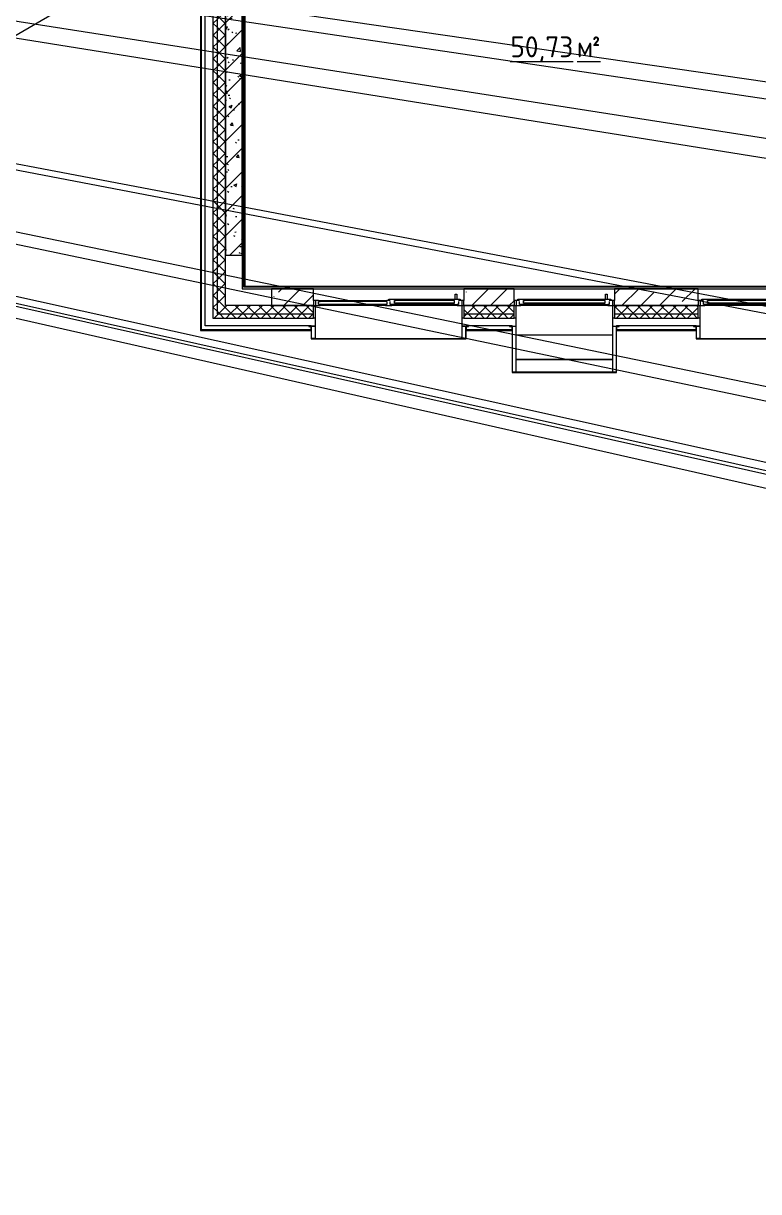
# Model space of a CAD drawing. Header units: millimetres. Extents: x -584918 to 2941280, y 3000189 to 4229862.
# Drawn here: x 162018 to 170807, y 4007252 to 4021214 of the extents above; entities that cross this region are included whole.
import ezdxf

# ---------------------------------------------------------------- set-up
doc = ezdxf.new("R2010")
doc.units = ezdxf.units.MM
for name, color, linetype, lineweight in [('_ Окна', 7, 'Continuous', 0), ('Марки помещений', 7, 'Continuous', 0), ('Обобщенные модели', 7, 'Continuous', 0), ('Ограждение', 7, 'Continuous', 0), ('Окна', 7, 'Continuous', 0), ('Стены внутренние', 7, 'Continuous', 0), ('Стены наружные', 7, 'Continuous', 0), ('Стены несущие', 7, 'Continuous', 0), ('Стены отделка', 7, 'Continuous', 0), ('Стены перегородки', 7, 'Continuous', 0), ('Стены штриховка', 7, 'Continuous', 0), ('экспертиза ДУ', 1, 'Continuous', 0)]:
    doc.layers.add(name, color=color, linetype=linetype, lineweight=lineweight)
doc.styles.add('GOST Common_2', font='', dxfattribs={"height": 500})
doc.styles.add('GOST Common_3', font='', dxfattribs={"width": 0.9, "height": 500})
doc.styles.get('GOST Common_2').set_extended_font_data('GOST Common')
doc.styles.get('GOST Common_3').set_extended_font_data('GOST Common')
pattern_1 = [(45, (188753.27, 4005092.9), (-235.7317, 235.7317), []), (45, (188910.42, 4005092.9), (-235.7317, 235.7317), [])]
pattern_2 = [(45, (188753.27, 4005092.92), (-70.71068, 70.71068), []), (135, (188753.27, 4005092.92), (-70.71068, -70.71068), [])]

# ---------------------------------------------------------------- blocks, each defined once
blk = doc.blocks.new('Окно_ПВХ_2Створки_1Фрамуга-верх - ОП_2100_h_х1750_2ст1фр-7979835-АР Этаж 03')
at = {"layer": '_ Окна'}
for p, q in [((-819, 100), (-900, 100)), ((-900, 100), (-900, 40)), ((-900, 40), (-837, 40)), ((-875, 40), (-875, 100)), ((-855, 26), (-855, 40)), ((-770, 26), (-855, 26)), ((-837, 54), (-837, 86)), ((-837, 86), (-819, 86)), ((-819, 86), (-819, 100)), ((-770, 86), (-819, 86)), ((-788, 72), (-788, 40)), ((-770, 72), (-788, 72)), ((-788, 72), (-69, 72)), ((-788, 40), (-770, 40)), ((-788, 40), (-69, 40)), ((-770, 86), (-770, 72)), ((-770, 40), (-770, 26)), ((-87, 86), (-87, 72)), ((-87, 86), (-38, 86)), ((-87, 72), (-69, 72)), ((-87, 40), (-87, 26)), ((-69, 40), (-87, 40)), ((-2, 26), (-87, 26)), ((-69, 72), (-69, 40)), ((38, 100), (-38, 100)), ((-38, 100), (-38, 86)), ((-38, 86), (-20, 86)), ((-20, 86), (-20, 54)), ((-20, 40), (20, 40)), ((-2, 40), (-2, 26)), ((20, 54), (20, 86)), ((20, 86), (38, 86)), ((20, 54), (837, 54)), ((20, 54), (38, 54)), ((38, 40), (20, 40)), ((38, 86), (38, 100)), ((38, 86), (819, 86)), ((38, 54), (38, 40)), ((819, 100), (819, 86)), ((900, 100), (819, 100)), ((819, 86), (837, 86)), ((819, 54), (819, 40)), ((837, 54), (819, 54)), ((837, 40), (819, 40)), ((837, 86), (837, 54)), ((837, 40), (900, 40)), ((875, 40), (875, 100)), ((900, 40), (900, 100))]:
    blk.add_line(p, q, dxfattribs=at)
at = {"layer": 'Окна'}
for p, q in [((-819, 100), (-38, 100)), ((-814, -34), (-814, 26)), ((-794, 26), (-794, -34)), ((-770, 86), (-87, 86)), ((-87, 26), (-770, 26)), ((38, 100), (819, 100)), ((819, 40), (38, 40)), ((-794, -34), (-814, -34))]:
    blk.add_line(p, q, dxfattribs=at)
blk = doc.blocks.new('Окно_ПВХ_1Створка_1Фрамуга-верх - ОП_2100_h_х950_1ст1фр-V71-АР Этаж 03')
at = {"layer": '_ Окна'}
for p, q in [((-419, 100), (-500, 100)), ((-500, 100), (-500, 40)), ((-500, 40), (-437, 40)), ((-475, 40), (-475, 100)), ((-455, 26), (-455, 40)), ((-370, 26), (-455, 26)), ((-437, 54), (-437, 86)), ((-437, 86), (-419, 86)), ((-419, 86), (-419, 100)), ((-370, 86), (-419, 86)), ((-388, 72), (-388, 40)), ((-370, 72), (-388, 72)), ((-388, 72), (388, 72)), ((-388, 40), (-370, 40)), ((-388, 40), (388, 40)), ((-370, 86), (-370, 72)), ((-370, 40), (-370, 26)), ((370, 86), (370, 72)), ((370, 86), (419, 86)), ((370, 72), (388, 72)), ((370, 40), (370, 26)), ((388, 40), (370, 40)), ((455, 26), (370, 26)), ((388, 72), (388, 40)), ((419, 100), (419, 86)), ((500, 100), (419, 100)), ((419, 86), (437, 86)), ((437, 86), (437, 54)), ((437, 40), (500, 40)), ((455, 40), (455, 26)), ((475, 40), (475, 100)), ((500, 40), (500, 100))]:
    blk.add_line(p, q, dxfattribs=at)
at = {"layer": 'Окна'}
for p, q in [((-419, 100), (419, 100)), ((-414, -34), (-414, 26)), ((-394, 26), (-394, -34)), ((-370, 86), (370, 86)), ((370, 26), (-370, 26)), ((-394, -34), (-414, -34))]:
    blk.add_line(p, q, dxfattribs=at)
blk = doc.blocks.new('Окно_ПВХ_1Створка_1Фрамуга-верх - ОП_2100_h_х1150_1ст1фр-7962691-АР Этаж 03')
at = {"layer": '_ Окна'}
for p, q in [((-519, 100), (-600, 100)), ((-600, 100), (-600, 40)), ((-600, 40), (-537, 40)), ((-575, 40), (-575, 100)), ((-555, 26), (-555, 40)), ((-470, 26), (-555, 26)), ((-537, 54), (-537, 86)), ((-537, 86), (-519, 86)), ((-519, 86), (-519, 100)), ((-470, 86), (-519, 86)), ((-488, 72), (-488, 40)), ((-470, 72), (-488, 72)), ((-488, 72), (488, 72)), ((-488, 40), (-470, 40)), ((-488, 40), (488, 40)), ((-470, 86), (-470, 72)), ((-470, 40), (-470, 26)), ((470, 86), (470, 72)), ((470, 86), (519, 86)), ((470, 72), (488, 72)), ((470, 40), (470, 26)), ((488, 40), (470, 40)), ((555, 26), (470, 26)), ((488, 72), (488, 40)), ((519, 100), (519, 86)), ((600, 100), (519, 100)), ((519, 86), (537, 86)), ((537, 86), (537, 54)), ((537, 40), (600, 40)), ((555, 40), (555, 26)), ((575, 40), (575, 100)), ((600, 40), (600, 100))]:
    blk.add_line(p, q, dxfattribs=at)
at = {"layer": 'Окна'}
for p, q in [((-519, 100), (519, 100)), ((-514, -34), (-514, 26)), ((-494, 26), (-494, -34)), ((-470, 86), (470, 86)), ((470, 26), (-470, 26)), ((-494, -34), (-514, -34))]:
    blk.add_line(p, q, dxfattribs=at)
blk = doc.blocks.new('Откос с зашивкой _верх_низ_ - Откос-7944809-АР Этаж 03')
at = {"layer": 'Обобщенные модели'}
for p, q in [((-480, 300), (-480, -100)), ((-475, -100), (-475, 300)), ((475, 300), (475, -100)), ((480, -100), (480, 300)), ((-520, 55), (-555, 55)), ((-555, 55), (-555, 50)), ((-555, 50), (-525, 50)), ((-525, 50), (-525, -100)), ((-520, -95), (-520, 55)), ((-520, 55), (-480, 55)), ((480, 55), (520, 55)), ((555, 55), (520, 55)), ((520, 55), (520, -95)), ((525, -100), (525, 50)), ((525, 50), (555, 50)), ((555, 50), (555, 55)), ((-525, -100), (-475, -100)), ((-475, -95), (-520, -95)), ((-480, -100), (-475, -100)), ((-475, -100), (-475, -95)), ((-475, -100), (475, -100)), ((475, -100), (-475, -100)), ((520, -95), (475, -95)), ((475, -95), (475, -100)), ((475, -100), (480, -100)), ((475, -100), (525, -100))]:
    blk.add_line(p, q, dxfattribs=at)
blk = doc.blocks.new('Откос с зашивкой _верх_низ_ - Откос-V72-АР Этаж 03')
at = {"layer": 'Обобщенные модели'}
for p, q in [((-880, 300), (-880, -100)), ((-875, -100), (-875, 300)), ((875, 300), (875, -100)), ((880, -100), (880, 300)), ((-920, 55), (-955, 55)), ((-955, 55), (-955, 50)), ((-955, 50), (-925, 50)), ((-925, 50), (-925, -100)), ((-920, -95), (-920, 55)), ((-920, 55), (-880, 55)), ((880, 55), (920, 55)), ((955, 55), (920, 55)), ((920, 55), (920, -95)), ((925, -100), (925, 50)), ((925, 50), (955, 50)), ((955, 50), (955, 55)), ((-925, -100), (-875, -100)), ((-875, -95), (-920, -95)), ((-880, -100), (-875, -100)), ((-875, -100), (-875, -95)), ((-875, -100), (875, -100)), ((875, -100), (-875, -100)), ((920, -95), (875, -95)), ((875, -95), (875, -100)), ((875, -100), (880, -100)), ((875, -100), (925, -100))]:
    blk.add_line(p, q, dxfattribs=at)
blk = doc.blocks.new('Откос с зашивкой _верх_низ_ - Откос-V77-АР Этаж 03')
at = {"layer": 'Обобщенные модели'}
for p, q in [((-580, 300), (-580, -500)), ((-575, -500), (-575, 300)), ((575, 300), (575, -500)), ((580, -500), (580, 300)), ((-620, 55), (-655, 55)), ((-655, 55), (-655, 50)), ((-655, 50), (-625, 50)), ((-625, 50), (-625, -500)), ((-620, -495), (-620, 55)), ((-620, 55), (-580, 55)), ((580, 55), (620, 55)), ((655, 55), (620, 55)), ((620, 55), (620, -495)), ((625, -500), (625, 50)), ((625, 50), (655, 50)), ((655, 50), (655, 55)), ((-575, -50), (575, -50)), ((-625, -500), (-575, -500)), ((-575, -495), (-620, -495)), ((-580, -500), (-575, -500)), ((-575, -500), (-575, -495)), ((575, -495), (-575, -495)), ((-575, -500), (575, -500)), ((575, -500), (-575, -500)), ((620, -495), (575, -495)), ((575, -495), (575, -500)), ((575, -500), (580, -500)), ((575, -500), (625, -500))]:
    blk.add_line(p, q, dxfattribs=at)
blk = doc.blocks.new('Ограждение 22 - Ограждение 1-7952167-АР Этаж 03')
at = {"layer": 'Ограждение'}
for p, q in [((-20844, 12109), (-19694, 12109)), ((-19694, 12099), (-20844, 12099))]:
    blk.add_line(p, q, dxfattribs=at)

msp = doc.modelspace()

# ---------------------------------------------------------------- hatches: boundary and pattern name
at = {"layer": 'Стены внутренние'}
h = msp.add_hatch(dxfattribs=at)
h.set_pattern_fill('FP_2', color=256, style=0, pattern_type=2)
h.set_pattern_definition([(45, (188753.27, 4005092.9), (-224.5064, 224.5064), []), (45, (188977.77, 4005092.9), (-224.5064, 224.5064), [396.875, -79.375, 3.353, -76.022])])
h.paths.add_polyline_path([(169104.165, 4017842.249), (170084.165, 4017842.249), (170084.165, 4018042.249), (169084.165, 4018042.249), (169084.165, 4017842.249)])
h.paths.add_polyline_path([(167864.165, 4017842.249), (167884.165, 4017842.249), (167884.165, 4018042.249), (167284.165, 4018042.249), (167284.165, 4017842.249), (167859.165, 4017842.249)])
h.paths.add_polyline_path([(171084.165, 4017842.249), (171734.165, 4017842.249), (171734.165, 4018042.249), (171084.165, 4018042.249), (171084.165, 4017856.249)])
h.paths.add_polyline_path([(165484.165, 4017842.249), (165484.165, 4018042.249), (164984.165, 4018042.249), (164984.165, 4017842.249), (165464.165, 4017842.249)])
at = {"layer": 'Стены наружные'}
h = msp.add_hatch(dxfattribs=at)
h.set_pattern_fill('FP_1', color=256, style=0, pattern_type=2)
h.set_pattern_definition(pattern_2)
h.paths.add_polyline_path([(164284.165, 4017692.249), (164334.165, 4017692.249), (164334.165, 4030992.249), (164284.165, 4030992.249), (164284.165, 4017842.249)])
h.paths.add_polyline_path([(164284.165, 4032192.249), (164334.165, 4032192.249), (164334.165, 4033392.249), (164284.165, 4033392.249), (164284.165, 4032705.35)])
h.paths.add_polyline_path([(164334.165, 4034592.249), (164334.165, 4035792.249), (164284.165, 4035792.249), (164284.165, 4034592.249)])
h.paths.add_polyline_path([(164284.165, 4036992.249), (164334.165, 4036992.249), (164334.165, 4037664.802), (164284.165, 4037540.727), (164284.165, 4037017.249)])
h = msp.add_hatch(dxfattribs=at)
h.set_pattern_fill('FP_1', color=256, style=0, pattern_type=2)
h.set_pattern_definition(pattern_2)
h.paths.add_polyline_path([(164334.165, 4017742.249), (164434.165, 4017742.249), (164434.165, 4030992.249), (164334.165, 4030992.249), (164334.165, 4018972.216)])
h.paths.add_polyline_path([(164434.165, 4032192.249), (164434.102, 4033392.249), (164334.165, 4033392.249), (164334.165, 4032192.249), (164434.102, 4032192.249)])
h.paths.add_polyline_path([(164334.165, 4034592.249), (164434.165, 4034592.249), (164434.102, 4035792.249), (164334.165, 4035792.249), (164334.165, 4034873.739)])
h.paths.add_polyline_path([(164434.165, 4036992.249), (164434.165, 4037779.18), (164334.165, 4037531.032), (164334.165, 4036992.249), (164434.102, 4036992.249)])
h = msp.add_hatch(dxfattribs=at)
h.set_pattern_fill('FP_6', color=256, style=0, pattern_type=2)
h.set_pattern_definition(pattern_1)
h.paths.add_polyline_path([(164134.165, 4017542.249), (164142.165, 4017542.249), (164142.165, 4030967.249), (164134.165, 4030967.249), (164134.165, 4017600.249)])
h = msp.add_hatch(dxfattribs=at)
h.set_pattern_fill('FP_4', color=256, style=0, pattern_type=2)
h.set_pattern_definition([(45, (188753.27, 4005092.92), (-141.4214, 141.4214), [])])
h.paths.add_polyline_path([(164604.941, 4018442.249), (164634.165, 4018442.249), (164634.165, 4024692.249), (164434.165, 4024692.249), (164434.165, 4018442.249)])
h = msp.add_hatch(dxfattribs=at)
h.set_pattern_fill('FP_5', color=256, style=0, pattern_type=2)
h.set_pattern_definition([(50, (188753.27, 4005092.92), (364.368, -31.8783), [38.1, -419.1]), (355, (188753.27, 4005092.9), (-70.486, 382.1133), [30.48, -335.28]), (100.451, (188783.63, 4005090.26), (293.885, 350.2334), [32.38, -356.18]), (46.184, (188753.27, 4005194.5), (542.1585, -84.086), [57.15, -628.65]), (96.636, (188798.45, 4005187.5), (474.805, 494.855), [48.57, -534.27]), (351.184, (188753.27, 4005194.5), (474.81, 494.85), [45.72, -502.92]), (21, (188804.07, 4005169.12), (303.2285, -204.5305), [38.1, -419.1]), (326, (188804.07, 4005169.1), (123.604, 368.376), [30.48, -335.28]), (71.451, (188829.33, 4005152.07), (426.834, 163.8427), [32.38, -356.18]), (37.5, (188753.27, 4005092.92), (6.17665, 169.11015), [16.764, -314.452, 16.764, -323.596, -336.55]), (37.5, (188753.27, 4005092.92), (6.17665, 169.11015), [-671.576, 16.764, -319.786]), (7.5, (188753.27, 4005092.92), (133.6389, 200.3615), [16.764, -177.292, 16.764, -306.832, -128.27]), (7.5, (188753.27, 4005092.92), (133.6389, 200.3615), [-517.652, 16.764, -111.506]), (327.5, (188639.98, 4005092.92), (271.1818, -11.45836), [16.764, -110.236, 16.764, -379.476, -525.78]), (327.5, (188639.98, 4005092.92), (271.1818, -11.45836), [-523.24, 16.764, -509.016]), (317.5, (188589.18, 4005092.92), (296.2585, 50.8528), [16.764, -148.336, 16.764, -246.38, -373.38]), (317.5, (188589.18, 4005092.92), (296.2585, 50.8528), [-428.244, 16.764, -356.616])])
h.paths.add_polyline_path([(164604.941, 4018442.249), (164634.165, 4018442.249), (164634.165, 4024692.249), (164434.165, 4024692.249), (164434.165, 4018442.249)])
h = msp.add_hatch(dxfattribs=at)
h.set_pattern_fill('FP_1', color=256, style=0, pattern_type=2)
h.set_pattern_definition(pattern_2)
h.paths.add_polyline_path([(176854.165, 4017742.249), (177734.165, 4017742.249), (177734.165, 4017842.249), (176834.165, 4017842.249), (176834.165, 4017742.249)])
h.paths.add_polyline_path([(175014.165, 4017742.249), (175034.165, 4017742.249), (175034.165, 4017842.249), (173834.165, 4017842.249), (173834.165, 4017742.249), (174228.038, 4017742.249)])
h.paths.add_polyline_path([(172614.165, 4017742.249), (172634.165, 4017742.249), (172634.165, 4017842.249), (171084.165, 4017842.249), (171084.165, 4017742.249), (172609.165, 4017742.249)])
h.paths.add_polyline_path([(169109.165, 4017742.249), (170084.165, 4017742.249), (170084.165, 4017842.249), (169084.165, 4017842.249), (169084.165, 4017742.249), (169104.165, 4017742.249)])
h.paths.add_polyline_path([(167859.165, 4017742.249), (167884.165, 4017742.249), (167884.165, 4017842.249), (167284.165, 4017842.249), (167284.165, 4017742.249), (167491.87, 4017742.249)])
h.paths.add_polyline_path([(164604.941, 4017742.249), (165484.165, 4017742.249), (165484.165, 4017842.249), (164434.165, 4017842.249), (164434.165, 4017742.249)])
h = msp.add_hatch(dxfattribs=at)
h.set_pattern_fill('FP_1', color=256, style=0, pattern_type=2)
h.set_pattern_definition(pattern_2)
h.paths.add_polyline_path([(177114.967, 4017692.249), (177684.165, 4017692.249), (177684.165, 4017742.249), (176834.165, 4017742.249), (176834.165, 4017692.249), (176859.165, 4017692.249)])
h.paths.add_polyline_path([(175014.165, 4017692.249), (175034.165, 4017692.249), (175034.165, 4017742.249), (173834.165, 4017742.249), (173834.165, 4017692.249), (174228.038, 4017692.249)])
h.paths.add_polyline_path([(172634.165, 4017692.249), (172634.165, 4017742.249), (171084.165, 4017742.249), (171084.165, 4017692.249), (172614.165, 4017692.249)])
h.paths.add_polyline_path([(169416.49, 4017692.249), (170084.165, 4017692.249), (170084.165, 4017742.249), (169084.165, 4017742.249), (169084.165, 4017692.249), (169109.165, 4017692.249)])
h.paths.add_polyline_path([(167859.165, 4017692.249), (167884.165, 4017692.249), (167884.165, 4017742.249), (167284.165, 4017742.249), (167284.165, 4017692.249), (167491.87, 4017692.249)])
h.paths.add_polyline_path([(165464.165, 4017692.249), (165484.165, 4017692.249), (165484.165, 4017742.249), (164334.165, 4017742.249), (164334.353, 4017692.249), (165459.165, 4017692.249)])
h = msp.add_hatch(dxfattribs=at)
h.set_pattern_fill('FP_6', color=256, style=0, pattern_type=2)
h.set_pattern_definition(pattern_1)
h.paths.add_polyline_path([(165459.165, 4017542.249), (165459.165, 4017550.249), (164142.165, 4017550.249), (164142.165, 4017542.249), (164654.165, 4017542.249)])
h = msp.add_hatch(dxfattribs=at)
h.set_pattern_fill('FP_6', color=256, style=0, pattern_type=2)
h.set_pattern_definition(pattern_1)
h.paths.add_polyline_path([(167859.165, 4017542.249), (167859.165, 4017550.249), (167309.165, 4017550.249), (167309.165, 4017542.249), (167491.87, 4017542.249)])
h = msp.add_hatch(dxfattribs=at)
h.set_pattern_fill('FP_6', color=256, style=0, pattern_type=2)
h.set_pattern_definition(pattern_1)
h.paths.add_polyline_path([(169109.165, 4017542.249), (170059.165, 4017542.249), (170059.165, 4017550.249), (169109.165, 4017550.249)])

# ---------------------------------------------------------------- linework, layer by layer
at = {"layer": 'Стены внутренние'}
for p, q in [((164664.165, 4025042.249), (164664.165, 4018072.249)), ((164664.165, 4018072.249), (171904.165, 4018072.249))]:
    msp.add_line(p, q, dxfattribs=at)
at = {"layer": 'Стены наружные'}
for p, q in [((165459.165, 4017600.249), (165504.165, 4017600.249)), ((165504.165, 4017692.249), (165484.165, 4017692.249)), ((167284.165, 4017692.249), (167264.165, 4017692.249)), ((167264.165, 4017600.249), (167309.165, 4017600.249)), ((167904.165, 4017692.249), (167884.165, 4017692.249)), ((169084.165, 4017692.249), (169064.165, 4017692.249)), ((170059.165, 4017600.249), (170104.165, 4017600.249)), ((170104.165, 4017692.249), (170084.165, 4017692.249))]:
    msp.add_line(p, q, dxfattribs=at)
at = {"layer": 'Стены несущие'}
for p, q in [((164434.165, 4024692.249), (164434.165, 4018442.249)), ((164634.165, 4018442.249), (164634.165, 4024692.249)), ((164434.165, 4018442.249), (164634.165, 4018442.249)), ((165484.165, 4018042.249), (164984.165, 4018042.249)), ((164984.165, 4018042.249), (164984.165, 4017842.249)), ((165484.165, 4017902.249), (165484.165, 4018042.249)), ((167884.165, 4018042.249), (167284.165, 4018042.249)), ((167284.165, 4018042.249), (167284.165, 4017902.249)), ((167884.165, 4017902.249), (167884.165, 4018042.249)), ((170084.165, 4018042.249), (169084.165, 4018042.249)), ((169084.165, 4018042.249), (169084.165, 4017902.249)), ((170084.165, 4017902.249), (170084.165, 4018042.249)), ((164984.165, 4017842.249), (165484.165, 4017842.249)), ((165484.165, 4017842.249), (164984.165, 4017842.249)), ((167284.165, 4017842.249), (167884.165, 4017842.249)), ((167884.165, 4017842.249), (167284.165, 4017842.249)), ((169084.165, 4017842.249), (170084.165, 4017842.249)), ((170084.165, 4017842.249), (169084.165, 4017842.249))]:
    msp.add_line(p, q, dxfattribs=at)
at = {"layer": 'Стены отделка'}
for p, q in [((164134.165, 4030967.249), (164134.165, 4017542.249)), ((164192.165, 4017600.249), (164192.165, 4030967.249)), ((164634.165, 4025042.249), (164634.165, 4018042.249)), ((164654.165, 4018062.249), (164654.165, 4025042.249)), ((164634.165, 4018042.249), (171934.165, 4018042.249)), ((171914.165, 4018062.249), (164654.165, 4018062.249)), ((165459.165, 4017600.249), (164192.165, 4017600.249)), ((165459.165, 4017542.249), (165459.165, 4017600.249)), ((167859.165, 4017600.249), (167309.165, 4017600.249)), ((167309.165, 4017600.249), (167309.165, 4017542.249)), ((167859.165, 4017542.249), (167859.165, 4017600.249)), ((170059.165, 4017600.249), (169109.165, 4017600.249)), ((169109.165, 4017600.249), (169109.165, 4017542.249)), ((170059.165, 4017542.249), (170059.165, 4017600.249)), ((164134.165, 4017542.249), (165459.165, 4017542.249)), ((167309.165, 4017542.249), (167859.165, 4017542.249)), ((169109.165, 4017542.249), (170059.165, 4017542.249))]:
    msp.add_line(p, q, dxfattribs=at)
at = {"layer": 'Стены перегородки'}
for p, q in [((164284.165, 4030992.249), (164284.165, 4017692.249)), ((164434.165, 4017842.249), (164434.165, 4030992.249)), ((164984.165, 4017842.249), (164434.165, 4017842.249)), ((165484.165, 4017692.249), (165484.165, 4017842.249)), ((167284.165, 4017842.249), (167284.165, 4017692.249)), ((167884.165, 4017692.249), (167884.165, 4017842.249)), ((169084.165, 4017842.249), (169084.165, 4017692.249)), ((170084.165, 4017692.249), (170084.165, 4017842.249)), ((164284.165, 4017692.249), (165484.165, 4017692.249)), ((167284.165, 4017692.249), (167884.165, 4017692.249)), ((169084.165, 4017692.249), (170084.165, 4017692.249))]:
    msp.add_line(p, q, dxfattribs=at)
at = {"layer": 'Стены штриховка'}
for p, q in [((164142.165, 4030967.249), (164142.165, 4017550.249)), ((164334.165, 4030992.249), (164334.165, 4017742.249)), ((164334.165, 4017742.249), (165484.165, 4017742.249)), ((167284.165, 4017742.249), (167884.165, 4017742.249)), ((169084.165, 4017742.249), (170084.165, 4017742.249)), ((165459.165, 4017550.249), (164142.165, 4017550.249)), ((167859.165, 4017550.249), (167309.165, 4017550.249)), ((170059.165, 4017550.249), (169109.165, 4017550.249))]:
    msp.add_line(p, q, dxfattribs=at)
at = {"layer": 'экспертиза ДУ'}
for points in [[(184630.415, 4034276.14), (107197.279, 3989238.128)], [(111457.279, 4029128.128), (187664.311, 4017827.005)], [(188616.346, 4017945.978), (111457.279, 4029128.128)], [(194269.216, 4011811.649), (111457.279, 4029128.128)], [(111457.279, 4029128.128), (195205.731, 4011868.456)], [(201193.548, 4011941.16), (111457.279, 4029128.128)], [(111457.279, 4029128.128), (202128.636, 4011903.308)], [(207160.158, 4007437.336), (111457.279, 4029128.128)], [(111457.279, 4029128.128), (208108.666, 4007571.506)], [(214637.757, 4006036.567), (111457.279, 4029128.128)], [(111457.279, 4029128.128), (215582.524, 4006080.099)], [(111457.279, 4029128.128), (179577.818, 4018212.179)], [(180529.853, 4018331.151), (111457.279, 4029128.128)]]:
    msp.add_lwpolyline(points, dxfattribs=at)

# ---------------------------------------------------------------- block references
at = {"layer": 'Обобщенные модели'}
for name, p in [('Откос с зашивкой _верх_низ_ - Откос-V72-АР Этаж 03', (166384.165, 4017542.249)), ('Откос с зашивкой _верх_низ_ - Откос-V77-АР Этаж 03', (168484.165, 4017542.249)), ('Откос с зашивкой _верх_низ_ - Откос-7944809-АР Этаж 03', (170584.165, 4017542.249))]:
    msp.add_blockref(name, p, dxfattribs=at)
at = {"layer": 'Ограждение'}
msp.add_blockref('Ограждение 22 - Ограждение 1-7952167-АР Этаж 03', (188753.266, 4005092.916), dxfattribs=at)
at = {"layer": 'Окна', "rotation": 180}
for name, p in [('Окно_ПВХ_2Створки_1Фрамуга-верх - ОП_2100_h_х1750_2ст1фр-7979835-АР Этаж 03', (166384.165, 4017942.249)), ('Окно_ПВХ_1Створка_1Фрамуга-верх - ОП_2100_h_х1150_1ст1фр-7962691-АР Этаж 03', (168484.165, 4017942.249)), ('Окно_ПВХ_1Створка_1Фрамуга-верх - ОП_2100_h_х950_1ст1фр-V71-АР Этаж 03', (170584.165, 4017942.249))]:
    msp.add_blockref(name, p, dxfattribs=at)

# ---------------------------------------------------------------- texts
at = {"layer": 'Марки помещений', "char_height": 250, "attachment_point": 1}
for s, insert, width, style in [('\\L50,73 ', (167839.009, 4021058.906), 966.83512, 'GOST Common_2'), ('\\L\\fGOST Common|b0|i0|c238|p34|;\\W.9;\\L²', (168815.322, 4021058.906), 165.94931, 'GOST Common_3'), ('\\L\\fGOST Common|b0|i0|c204|p34|;\\W.9;\\Lм', (168636.728, 4021058.906), 216.45562, 'GOST Common_2')]:
    msp.add_mtext(s, dxfattribs=dict(at, insert=insert, width=width, style=style))

doc.saveas('drawing.dxf')
